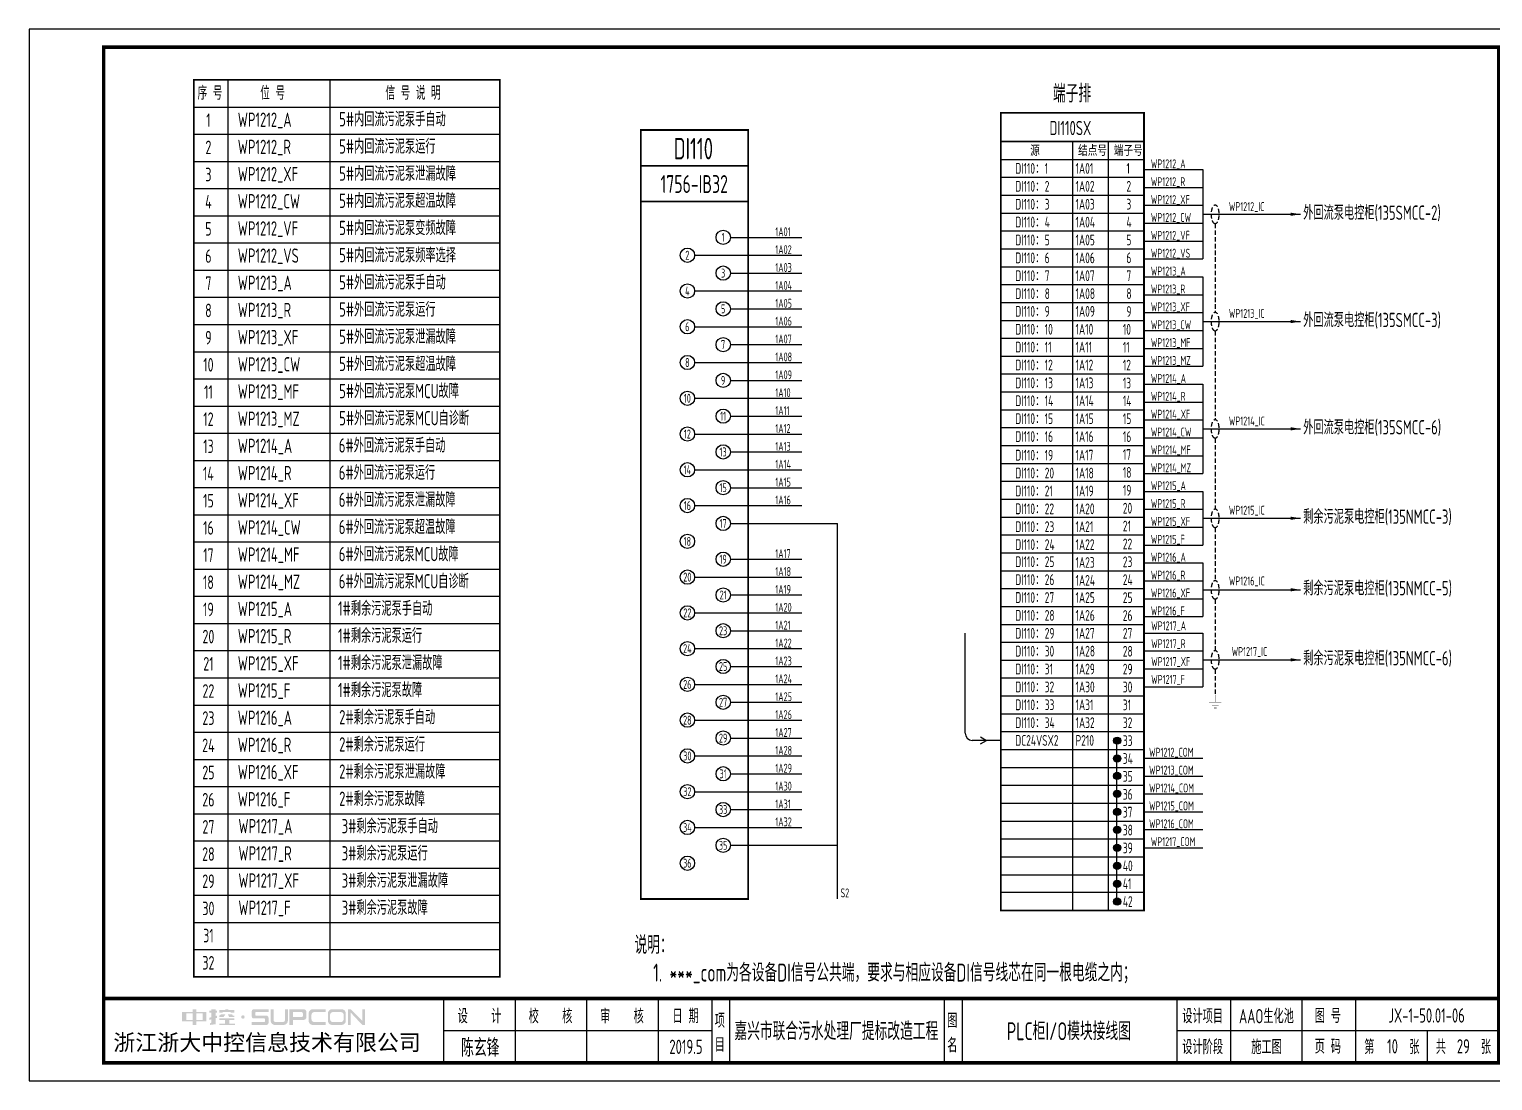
# Model space of a CAD drawing. Header units: millimetres. Extents: x 30557 to 235556, y -116603 to -73383.
# Drawn here: x 47189 to 51280, y -83077 to -80137 of the extents above; entities that cross this region are included whole.
import ezdxf
from ezdxf.enums import TextEntityAlignment as Align

# ---------------------------------------------------------------- set-up
doc = ezdxf.new("R2010")
doc.units = ezdxf.units.MM
doc.linetypes.add('DASHED2', pattern=[0.375, 0.25, -0.125])
doc.layers.add('1', color=3, linetype='Continuous')
doc.layers.add('符号层', color=3, linetype='Continuous')
doc.layers.add('_Drawing', color=7, linetype='Continuous', lineweight=25)
doc.styles.add('supcon', font='sceie.shx', dxfattribs={"width": 0.75, "height": 40, "bigfont": 'sceic.shx'})
doc.styles.add('Title', font='', dxfattribs={"height": 45})
doc.styles.get('Title').set_extended_font_data('SimHei')

# ---------------------------------------------------------------- blocks, each defined once
blk = doc.blocks.new('中控·SUPCON')
at = {"linetype": 'Continuous'}
h = blk.add_hatch(color=2, dxfattribs=at)
h.dxf.hatch_style = 1
h.paths.add_polyline_path([(34, 33), (20, 33), (20, 37), (15, 37), (15, 36), (15, 33), (0, 33), (0, 20), (13, 20), (15, 20), (15, 15), (20, 15), (20, 20), (22, 20), (34, 20)])
h.paths.add_polyline_path([(20, 30), (20, 31), (29, 31), (29, 22), (20, 22)], flags=16)
h.paths.add_polyline_path([(15, 30), (15, 22), (6, 22), (6, 31), (15, 31)], flags=16)
h.paths.add_polyline_path([(47, 32), (49, 32), (49, 35), (47, 35), (47, 37), (41, 37), (41, 35), (38, 35), (38, 32), (41, 32), (41, 25.8), (38, 25), (38, 22), (41, 22.8), (41, 18.3), (39, 17), (39, 15), (47, 16), (47, 24.5), (49, 25), (49, 28), (47, 27.5)])
h.paths.add_polyline_path([(61, 30), (55, 30), (52, 28), (52, 26), (58, 26)])
h.paths.add_polyline_path([(73, 28), (71, 28), (70, 30), (64, 30), (66, 26), (73, 26)])
h.paths.add_polyline_path([(73, 36), (64.6, 36), (64.6, 37), (60.4, 37), (60.4, 36), (52, 36), (52, 32), (56.8, 32), (56.8, 33.1), (68.2, 33.1), (68.2, 32), (73, 32)])
h.paths.add_polyline_path([(66, 22), (73, 22), (73, 24), (52, 24), (52, 22), (60, 22), (60, 17), (52, 17), (52, 15), (74, 15), (74, 17), (66, 17)])
h.paths.add_polyline_path([(82.7, 26.1, 1), (87.6, 26.1, 1)])
h.paths.add_polyline_path([(118, 28), (103.5, 28, -0.414214), (102.5, 29), (102.5, 32, -0.414214), (103.5, 33), (121, 33), (121, 37), (100.5, 37, 0.414214), (97.5, 34), (97.5, 27, 0.414214), (100.5, 24), (115, 24, -0.414214), (116, 23), (116, 20, -0.414214), (115, 19), (97.5, 19), (97.5, 15), (118, 15, 0.414214), (121, 18), (121, 25, 0.414214)])
h.paths.add_polyline_path([(128, 37), (124, 37), (124, 36), (124, 21, 0.414214), (130, 15), (142, 15, 0.414214), (148, 21), (148, 37), (144, 37), (144, 22, -0.414214), (141, 19), (131, 19, -0.414214), (128, 22)])
h.paths.add_polyline_path([(174, 26), (174, 33, 0.414214), (170, 37), (150, 37), (150, 36), (150, 15), (155, 15), (155, 22), (170, 22, 0.414214)])
h.paths.add_polyline_path([(167, 26), (155, 26), (155, 33), (167, 33, -0.414214), (169, 31), (169, 28, -0.414214)], flags=16)
h.paths.add_polyline_path([(201, 19), (185, 19, -0.414214), (181, 23), (181, 29, -0.414214), (185, 33), (201, 33), (201, 37), (183, 37, 0.414214), (177, 31), (177, 21, 0.414214), (183, 15), (201, 15)])
h.paths.add_polyline_path([(229, 21), (229, 31, 0.414214), (223, 37), (210, 37, 0.414214), (204, 31), (204, 21, 0.414214), (210, 15), (223, 15, 0.414214)])
h.paths.add_polyline_path([(207, 23), (207, 29, -0.414214), (211, 33), (222, 33, -0.414214), (226, 29), (226, 23, -0.414214), (222, 19), (211, 19, -0.414214)], flags=16)
h.paths.add_polyline_path([(236, 32.1), (252, 15), (256, 15), (256, 37), (252, 37), (252, 21), (236, 37), (232, 37), (232, 36), (232, 15), (236, 15)])
h = blk.add_hatch(color=2, dxfattribs=at)
h.dxf.hatch_style = 1
h.paths.add_polyline_path([(34, 33), (20, 33), (20, 37), (15, 37), (15, 36), (15, 33), (0, 33), (0, 20), (13, 20), (15, 20), (15, 15), (20, 15), (20, 20), (22, 20), (34, 20)])
h.paths.add_polyline_path([(20, 30), (20, 31), (29, 31), (29, 22), (20, 22)], flags=16)
h.paths.add_polyline_path([(15, 30), (15, 22), (6, 22), (6, 31), (15, 31)], flags=16)
h.paths.add_polyline_path([(47, 32), (49, 32), (49, 35), (47, 35), (47, 37), (41, 37), (41, 35), (38, 35), (38, 32), (41, 32), (41, 25.8), (38, 25), (38, 22), (41, 22.8), (41, 18.3), (39, 17), (39, 15), (47, 16), (47, 24.5), (49, 25), (49, 28), (47, 27.5)])
h.paths.add_polyline_path([(61, 30), (55, 30), (52, 28), (52, 26), (58, 26)])
h.paths.add_polyline_path([(73, 28), (71, 28), (70, 30), (64, 30), (66, 26), (73, 26)])
h.paths.add_polyline_path([(73, 36), (64.6, 36), (64.6, 37), (60.4, 37), (60.4, 36), (52, 36), (52, 32), (56.8, 32), (56.8, 33.1), (68.2, 33.1), (68.2, 32), (73, 32)])
h.paths.add_polyline_path([(66, 22), (73, 22), (73, 24), (52, 24), (52, 22), (60, 22), (60, 17), (52, 17), (52, 15), (74, 15), (74, 17), (66, 17)])
h.paths.add_polyline_path([(82.7, 26.1, 1), (87.6, 26.1, 1)])
h.paths.add_polyline_path([(118, 28), (103.5, 28, -0.414214), (102.5, 29), (102.5, 32, -0.414214), (103.5, 33), (121, 33), (121, 37), (100.5, 37, 0.414214), (97.5, 34), (97.5, 27, 0.414214), (100.5, 24), (115, 24, -0.414214), (116, 23), (116, 20, -0.414214), (115, 19), (97.5, 19), (97.5, 15), (118, 15, 0.414214), (121, 18), (121, 25, 0.414214)])
h.paths.add_polyline_path([(128, 37), (124, 37), (124, 36), (124, 21, 0.414214), (130, 15), (142, 15, 0.414214), (148, 21), (148, 37), (144, 37), (144, 22, -0.414214), (141, 19), (131, 19, -0.414214), (128, 22)])
h.paths.add_polyline_path([(174, 26), (174, 33, 0.414214), (170, 37), (150, 37), (150, 36), (150, 15), (155, 15), (155, 22), (170, 22, 0.414214)])
h.paths.add_polyline_path([(167, 26), (155, 26), (155, 33), (167, 33, -0.414214), (169, 31), (169, 28, -0.414214)], flags=16)
h.paths.add_polyline_path([(201, 19), (185, 19, -0.414214), (181, 23), (181, 29, -0.414214), (185, 33), (201, 33), (201, 37), (183, 37, 0.414214), (177, 31), (177, 21, 0.414214), (183, 15), (201, 15)])
h.paths.add_polyline_path([(229, 21), (229, 31, 0.414214), (223, 37), (210, 37, 0.414214), (204, 31), (204, 21, 0.414214), (210, 15), (223, 15, 0.414214)])
h.paths.add_polyline_path([(207, 23), (207, 29, -0.414214), (211, 33), (222, 33, -0.414214), (226, 29), (226, 23, -0.414214), (222, 19), (211, 19, -0.414214)], flags=16)
h.paths.add_polyline_path([(236, 32.1), (252, 15), (256, 15), (256, 37), (252, 37), (252, 21), (236, 37), (232, 37), (232, 36), (232, 15), (236, 15)])
h = blk.add_hatch(color=2, dxfattribs=at)
h.dxf.hatch_style = 1
h.paths.add_polyline_path([(34, 33), (20, 33), (20, 37), (15, 37), (15, 36), (15, 33), (0, 33), (0, 20), (13, 20), (15, 20), (15, 15), (20, 15), (20, 20), (22, 20), (34, 20)])
h.paths.add_polyline_path([(20, 30), (20, 31), (29, 31), (29, 22), (20, 22)], flags=16)
h.paths.add_polyline_path([(15, 30), (15, 22), (6, 22), (6, 31), (15, 31)], flags=16)
h.paths.add_polyline_path([(47, 32), (49, 32), (49, 35), (47, 35), (47, 37), (41, 37), (41, 35), (38, 35), (38, 32), (41, 32), (41, 25.8), (38, 25), (38, 22), (41, 22.8), (41, 18.3), (39, 17), (39, 15), (47, 16), (47, 24.5), (49, 25), (49, 28), (47, 27.5)])
h.paths.add_polyline_path([(61, 30), (55, 30), (52, 28), (52, 26), (58, 26)])
h.paths.add_polyline_path([(73, 28), (71, 28), (70, 30), (64, 30), (66, 26), (73, 26)])
h.paths.add_polyline_path([(73, 36), (64.6, 36), (64.6, 37), (60.4, 37), (60.4, 36), (52, 36), (52, 32), (56.8, 32), (56.8, 33.1), (68.2, 33.1), (68.2, 32), (73, 32)])
h.paths.add_polyline_path([(66, 22), (73, 22), (73, 24), (52, 24), (52, 22), (60, 22), (60, 17), (52, 17), (52, 15), (74, 15), (74, 17), (66, 17)])
h.paths.add_polyline_path([(82.7, 26.1, 1), (87.6, 26.1, 1)])
h.paths.add_polyline_path([(118, 28), (103.5, 28, -0.414214), (102.5, 29), (102.5, 32, -0.414214), (103.5, 33), (121, 33), (121, 37), (100.5, 37, 0.414214), (97.5, 34), (97.5, 27, 0.414214), (100.5, 24), (115, 24, -0.414214), (116, 23), (116, 20, -0.414214), (115, 19), (97.5, 19), (97.5, 15), (118, 15, 0.414214), (121, 18), (121, 25, 0.414214)])
h.paths.add_polyline_path([(128, 37), (124, 37), (124, 36), (124, 21, 0.414214), (130, 15), (142, 15, 0.414214), (148, 21), (148, 37), (144, 37), (144, 22, -0.414214), (141, 19), (131, 19, -0.414214), (128, 22)])
h.paths.add_polyline_path([(174, 26), (174, 33, 0.414214), (170, 37), (150, 37), (150, 36), (150, 15), (155, 15), (155, 22), (170, 22, 0.414214)])
h.paths.add_polyline_path([(167, 26), (155, 26), (155, 33), (167, 33, -0.414214), (169, 31), (169, 28, -0.414214)], flags=16)
h.paths.add_polyline_path([(201, 19), (185, 19, -0.414214), (181, 23), (181, 29, -0.414214), (185, 33), (201, 33), (201, 37), (183, 37, 0.414214), (177, 31), (177, 21, 0.414214), (183, 15), (201, 15)])
h.paths.add_polyline_path([(229, 21), (229, 31, 0.414214), (223, 37), (210, 37, 0.414214), (204, 31), (204, 21, 0.414214), (210, 15), (223, 15, 0.414214)])
h.paths.add_polyline_path([(207, 23), (207, 29, -0.414214), (211, 33), (222, 33, -0.414214), (226, 29), (226, 23, -0.414214), (222, 19), (211, 19, -0.414214)], flags=16)
h.paths.add_polyline_path([(236, 32.1), (252, 15), (256, 15), (256, 37), (252, 37), (252, 21), (236, 37), (232, 37), (232, 36), (232, 15), (236, 15)])
h = blk.add_hatch(color=2, dxfattribs=at)
h.dxf.hatch_style = 1
h.paths.add_polyline_path([(34, 33), (20, 33), (20, 37), (15, 37), (15, 36), (15, 33), (0, 33), (0, 20), (13, 20), (15, 20), (15, 15), (20, 15), (20, 20), (22, 20), (34, 20)])
h.paths.add_polyline_path([(20, 30), (20, 31), (29, 31), (29, 22), (20, 22)], flags=16)
h.paths.add_polyline_path([(15, 30), (15, 22), (6, 22), (6, 31), (15, 31)], flags=16)
h.paths.add_polyline_path([(47, 32), (49, 32), (49, 35), (47, 35), (47, 37), (41, 37), (41, 35), (38, 35), (38, 32), (41, 32), (41, 25.8), (38, 25), (38, 22), (41, 22.8), (41, 18.3), (39, 17), (39, 15), (47, 16), (47, 24.5), (49, 25), (49, 28), (47, 27.5)])
h.paths.add_polyline_path([(61, 30), (55, 30), (52, 28), (52, 26), (58, 26)])
h.paths.add_polyline_path([(73, 28), (71, 28), (70, 30), (64, 30), (66, 26), (73, 26)])
h.paths.add_polyline_path([(73, 36), (64.6, 36), (64.6, 37), (60.4, 37), (60.4, 36), (52, 36), (52, 32), (56.8, 32), (56.8, 33.1), (68.2, 33.1), (68.2, 32), (73, 32)])
h.paths.add_polyline_path([(66, 22), (73, 22), (73, 24), (52, 24), (52, 22), (60, 22), (60, 17), (52, 17), (52, 15), (74, 15), (74, 17), (66, 17)])
h.paths.add_polyline_path([(82.7, 26.1, 1), (87.6, 26.1, 1)])
h.paths.add_polyline_path([(118, 28), (103.5, 28, -0.414214), (102.5, 29), (102.5, 32, -0.414214), (103.5, 33), (121, 33), (121, 37), (100.5, 37, 0.414214), (97.5, 34), (97.5, 27, 0.414214), (100.5, 24), (115, 24, -0.414214), (116, 23), (116, 20, -0.414214), (115, 19), (97.5, 19), (97.5, 15), (118, 15, 0.414214), (121, 18), (121, 25, 0.414214)])
h.paths.add_polyline_path([(128, 37), (124, 37), (124, 36), (124, 21, 0.414214), (130, 15), (142, 15, 0.414214), (148, 21), (148, 37), (144, 37), (144, 22, -0.414214), (141, 19), (131, 19, -0.414214), (128, 22)])
h.paths.add_polyline_path([(174, 26), (174, 33, 0.414214), (170, 37), (150, 37), (150, 36), (150, 15), (155, 15), (155, 22), (170, 22, 0.414214)])
h.paths.add_polyline_path([(167, 26), (155, 26), (155, 33), (167, 33, -0.414214), (169, 31), (169, 28, -0.414214)], flags=16)
h.paths.add_polyline_path([(201, 19), (185, 19, -0.414214), (181, 23), (181, 29, -0.414214), (185, 33), (201, 33), (201, 37), (183, 37, 0.414214), (177, 31), (177, 21, 0.414214), (183, 15), (201, 15)])
h.paths.add_polyline_path([(229, 21), (229, 31, 0.414214), (223, 37), (210, 37, 0.414214), (204, 31), (204, 21, 0.414214), (210, 15), (223, 15, 0.414214)])
h.paths.add_polyline_path([(207, 23), (207, 29, -0.414214), (211, 33), (222, 33, -0.414214), (226, 29), (226, 23, -0.414214), (222, 19), (211, 19, -0.414214)], flags=16)
h.paths.add_polyline_path([(236, 32.1), (252, 15), (256, 15), (256, 37), (252, 37), (252, 21), (236, 37), (232, 37), (232, 36), (232, 15), (236, 15)])
h = blk.add_hatch(color=2, dxfattribs=at)
h.dxf.hatch_style = 1
h.paths.add_polyline_path([(34, 33), (20, 33), (20, 37), (15, 37), (15, 36), (15, 33), (0, 33), (0, 20), (13, 20), (15, 20), (15, 15), (20, 15), (20, 20), (22, 20), (34, 20)])
h.paths.add_polyline_path([(20, 30), (20, 31), (29, 31), (29, 22), (20, 22)], flags=16)
h.paths.add_polyline_path([(15, 30), (15, 22), (6, 22), (6, 31), (15, 31)], flags=16)
h.paths.add_polyline_path([(47, 32), (49, 32), (49, 35), (47, 35), (47, 37), (41, 37), (41, 35), (38, 35), (38, 32), (41, 32), (41, 25.8), (38, 25), (38, 22), (41, 22.8), (41, 18.3), (39, 17), (39, 15), (47, 16), (47, 24.5), (49, 25), (49, 28), (47, 27.5)])
h.paths.add_polyline_path([(61, 30), (55, 30), (52, 28), (52, 26), (58, 26)])
h.paths.add_polyline_path([(73, 28), (71, 28), (70, 30), (64, 30), (66, 26), (73, 26)])
h.paths.add_polyline_path([(73, 36), (64.6, 36), (64.6, 37), (60.4, 37), (60.4, 36), (52, 36), (52, 32), (56.8, 32), (56.8, 33.1), (68.2, 33.1), (68.2, 32), (73, 32)])
h.paths.add_polyline_path([(66, 22), (73, 22), (73, 24), (52, 24), (52, 22), (60, 22), (60, 17), (52, 17), (52, 15), (74, 15), (74, 17), (66, 17)])
h.paths.add_polyline_path([(82.7, 26.1, 1), (87.6, 26.1, 1)])
h.paths.add_polyline_path([(118, 28), (103.5, 28, -0.414214), (102.5, 29), (102.5, 32, -0.414214), (103.5, 33), (121, 33), (121, 37), (100.5, 37, 0.414214), (97.5, 34), (97.5, 27, 0.414214), (100.5, 24), (115, 24, -0.414214), (116, 23), (116, 20, -0.414214), (115, 19), (97.5, 19), (97.5, 15), (118, 15, 0.414214), (121, 18), (121, 25, 0.414214)])
h.paths.add_polyline_path([(128, 37), (124, 37), (124, 36), (124, 21, 0.414214), (130, 15), (142, 15, 0.414214), (148, 21), (148, 37), (144, 37), (144, 22, -0.414214), (141, 19), (131, 19, -0.414214), (128, 22)])
h.paths.add_polyline_path([(174, 26), (174, 33, 0.414214), (170, 37), (150, 37), (150, 36), (150, 15), (155, 15), (155, 22), (170, 22, 0.414214)])
h.paths.add_polyline_path([(167, 26), (155, 26), (155, 33), (167, 33, -0.414214), (169, 31), (169, 28, -0.414214)], flags=16)
h.paths.add_polyline_path([(201, 19), (185, 19, -0.414214), (181, 23), (181, 29, -0.414214), (185, 33), (201, 33), (201, 37), (183, 37, 0.414214), (177, 31), (177, 21, 0.414214), (183, 15), (201, 15)])
h.paths.add_polyline_path([(229, 21), (229, 31, 0.414214), (223, 37), (210, 37, 0.414214), (204, 31), (204, 21, 0.414214), (210, 15), (223, 15, 0.414214)])
h.paths.add_polyline_path([(207, 23), (207, 29, -0.414214), (211, 33), (222, 33, -0.414214), (226, 29), (226, 23, -0.414214), (222, 19), (211, 19, -0.414214)], flags=16)
h.paths.add_polyline_path([(236, 32.1), (252, 15), (256, 15), (256, 37), (252, 37), (252, 21), (236, 37), (232, 37), (232, 36), (232, 15), (236, 15)])
h = blk.add_hatch(color=2, dxfattribs=at)
h.dxf.hatch_style = 1
h.paths.add_polyline_path([(34, 33), (20, 33), (20, 37), (15, 37), (15, 36), (15, 33), (0, 33), (0, 20), (13, 20), (15, 20), (15, 15), (20, 15), (20, 20), (22, 20), (34, 20)])
h.paths.add_polyline_path([(20, 30), (20, 31), (29, 31), (29, 22), (20, 22)], flags=16)
h.paths.add_polyline_path([(15, 30), (15, 22), (6, 22), (6, 31), (15, 31)], flags=16)
h.paths.add_polyline_path([(47, 32), (49, 32), (49, 35), (47, 35), (47, 37), (41, 37), (41, 35), (38, 35), (38, 32), (41, 32), (41, 25.8), (38, 25), (38, 22), (41, 22.8), (41, 18.3), (39, 17), (39, 15), (47, 16), (47, 24.5), (49, 25), (49, 28), (47, 27.5)])
h.paths.add_polyline_path([(61, 30), (55, 30), (52, 28), (52, 26), (58, 26)])
h.paths.add_polyline_path([(73, 28), (71, 28), (70, 30), (64, 30), (66, 26), (73, 26)])
h.paths.add_polyline_path([(73, 36), (64.6, 36), (64.6, 37), (60.4, 37), (60.4, 36), (52, 36), (52, 32), (56.8, 32), (56.8, 33.1), (68.2, 33.1), (68.2, 32), (73, 32)])
h.paths.add_polyline_path([(66, 22), (73, 22), (73, 24), (52, 24), (52, 22), (60, 22), (60, 17), (52, 17), (52, 15), (74, 15), (74, 17), (66, 17)])
h.paths.add_polyline_path([(82.7, 26.1, 1), (87.6, 26.1, 1)])
h.paths.add_polyline_path([(118, 28), (103.5, 28, -0.414214), (102.5, 29), (102.5, 32, -0.414214), (103.5, 33), (121, 33), (121, 37), (100.5, 37, 0.414214), (97.5, 34), (97.5, 27, 0.414214), (100.5, 24), (115, 24, -0.414214), (116, 23), (116, 20, -0.414214), (115, 19), (97.5, 19), (97.5, 15), (118, 15, 0.414214), (121, 18), (121, 25, 0.414214)])
h.paths.add_polyline_path([(128, 37), (124, 37), (124, 36), (124, 21, 0.414214), (130, 15), (142, 15, 0.414214), (148, 21), (148, 37), (144, 37), (144, 22, -0.414214), (141, 19), (131, 19, -0.414214), (128, 22)])
h.paths.add_polyline_path([(174, 26), (174, 33, 0.414214), (170, 37), (150, 37), (150, 36), (150, 15), (155, 15), (155, 22), (170, 22, 0.414214)])
h.paths.add_polyline_path([(167, 26), (155, 26), (155, 33), (167, 33, -0.414214), (169, 31), (169, 28, -0.414214)], flags=16)
h.paths.add_polyline_path([(201, 19), (185, 19, -0.414214), (181, 23), (181, 29, -0.414214), (185, 33), (201, 33), (201, 37), (183, 37, 0.414214), (177, 31), (177, 21, 0.414214), (183, 15), (201, 15)])
h.paths.add_polyline_path([(229, 21), (229, 31, 0.414214), (223, 37), (210, 37, 0.414214), (204, 31), (204, 21, 0.414214), (210, 15), (223, 15, 0.414214)])
h.paths.add_polyline_path([(207, 23), (207, 29, -0.414214), (211, 33), (222, 33, -0.414214), (226, 29), (226, 23, -0.414214), (222, 19), (211, 19, -0.414214)], flags=16)
h.paths.add_polyline_path([(236, 32.1), (252, 15), (256, 15), (256, 37), (252, 37), (252, 21), (236, 37), (232, 37), (232, 36), (232, 15), (236, 15)])
blk = doc.blocks.new('supcon图框')
at = {"linetype": 'Continuous'}
for p, q in [((6145.7, 4361.7), (1987.7, 4361.7)), ((1987.7, 4361.7), (1987.7, 1421.7)), ((6145.7, 1421.7), (6145.7, 4361.7)), ((1987.7, 1421.7), (6145.7, 1421.7))]:
    blk.add_line(p, q, dxfattribs=at)
for p, q in [((3145.7, 1651.7), (3145.7, 1471.7)), ((3345.7, 1651.7), (3345.7, 1471.7)), ((3545.7, 1651.7), (3545.7, 1471.7)), ((3745.7, 1651.7), (3745.7, 1471.7)), ((3895.7, 1651.7), (3895.7, 1471.7)), ((3945.7, 1651.7), (3945.7, 1471.7)), ((4545.7, 1651.7), (4545.7, 1471.7)), ((4595.7, 1651.7), (4595.7, 1471.7)), ((5195.7, 1651.7), (5195.7, 1471.7)), ((5345.7, 1651.7), (5345.7, 1471.7)), ((5545.7, 1651.7), (5545.7, 1471.7)), ((5695.7, 1651.7), (5695.7, 1471.7)), ((3145.7, 1561.7), (3895.7, 1561.7)), ((5195.7, 1561.7), (6095.7, 1561.7)), ((5895.7, 1561.7), (5895.7, 1471.7))]:
    blk.add_line(p, q)
at = {"linetype": 'Continuous', "const_width": 10}
blk.add_lwpolyline([(2195.7, 4311.7), (6095.7, 4311.7), (6095.7, 1471.7), (2195.7, 1471.7)], close=True, dxfattribs=at)
blk.add_lwpolyline([(2195.7, 1651.7), (6095.7, 1651.7)], dxfattribs=at)
at = {"linetype": 'Continuous', "xscale": 2, "yscale": 2, "zscale": 2}
blk.add_blockref('中控·SUPCON', (2414.6, 1547.7), dxfattribs=at)
at = {"style": 'supcon', "width": 0.75}
for s, p in [('设    计', (3246.2, 1604.2)), ('校    核', (3444.8, 1604.2)), ('审    核', (3644.5, 1604.2)), ('日 期', (3822.5, 1604.2)), ('项', (3918.2, 1590.7)), ('图', (4568.2, 1590.7)), ('设计项目', (5268, 1604.2)), ('图 号', (5618, 1604.2)), ('目', (3918.2, 1522.9)), ('名', (4568.2, 1522.9)), ('设计阶段', (5268, 1518.1)), ('施工图', (5446.5, 1518.1)), ('页 码', (5618, 1518.1)), ('第      张', (5797, 1518.1)), ('共      张', (5997, 1518.1))]:
    blk.add_text(s, height=40, dxfattribs=at).set_placement(p, align=Align.MIDDLE)
at = {"style": 'Title'}
blk.add_text('浙江浙大中控信息技术有限公司', height=45, dxfattribs=at).set_placement((2222.8, 1506.2))
blk = doc.blocks.new('DI端子_42')
at = {"lineweight": -3}
h = blk.add_hatch(color=256, dxfattribs=at)
h.dxf.hatch_style = 1
h.paths.add_polyline_path([(10680.5, 453.6, 1), (10660.5, 453.6, 1)])
h = blk.add_hatch(color=256, dxfattribs=at)
h.dxf.hatch_style = 1
h.paths.add_polyline_path([(10680.5, 403.6, 1), (10660.5, 403.6, 1)])
h = blk.add_hatch(color=256, dxfattribs=at)
h.dxf.hatch_style = 1
h.paths.add_polyline_path([(10680.5, 354.9, 1), (10660.5, 354.9, 1)])
h = blk.add_hatch(color=256, dxfattribs=at)
h.dxf.hatch_style = 1
h.paths.add_polyline_path([(10680.5, 304.9, 1), (10660.5, 304.9, 1)])
h = blk.add_hatch(color=256, dxfattribs=at)
h.dxf.hatch_style = 1
h.paths.add_polyline_path([(10680.5, 254.2, 1), (10660.5, 254.2, 1)])
h = blk.add_hatch(color=256, dxfattribs=at)
h.dxf.hatch_style = 1
h.paths.add_polyline_path([(10680.5, 204.2, 1), (10660.5, 204.2, 1)])
h = blk.add_hatch(color=256, dxfattribs=at)
h.dxf.hatch_style = 1
h.paths.add_polyline_path([(10680.5, 153.8, 1), (10660.5, 153.8, 1)])
h = blk.add_hatch(color=256, dxfattribs=at)
h.dxf.hatch_style = 1
h.paths.add_polyline_path([(10680.5, 103.8, 1), (10660.5, 103.8, 1)])
h = blk.add_hatch(color=256, dxfattribs=at)
h.dxf.hatch_style = 1
h.paths.add_polyline_path([(10680.5, 53.5, 1), (10660.5, 53.5, 1)])
h = blk.add_hatch(color=256, dxfattribs=at)
h.dxf.hatch_style = 1
h.paths.add_polyline_path([(10680.5, 3.5, 1), (10660.5, 3.5, 1)])
for p, q in [((10345.5, 2208.8), (10345.5, 78.8)), ((10745.5, 2208.8), (10345.5, 2208.8)), ((10745.5, 78.8), (10745.5, 2208.8)), ((10545.5, 2128.8), (10545.5, 78.8)), ((10645.5, 2128.8), (10645.5, 78.8)), ((10345.5, 2078.8), (10745.5, 2078.8)), ((10345.5, 2028.8), (10745.5, 2028.8)), ((10345.5, 1978.8), (10745.5, 1978.8)), ((10345.5, 1928.8), (10745.5, 1928.8)), ((10345.5, 1878.8), (10745.5, 1878.8)), ((10345.5, 1828.8), (10745.5, 1828.8)), ((10345.5, 1778.8), (10745.5, 1778.8)), ((10345.5, 1728.8), (10745.5, 1728.8)), ((10345.5, 1678.8), (10745.5, 1678.8)), ((10345.5, 1628.8), (10745.5, 1628.8)), ((10345.5, 1578.8), (10745.5, 1578.8)), ((10345.5, 1528.8), (10745.5, 1528.8)), ((10345.5, 1478.8), (10745.5, 1478.8)), ((10345.5, 1428.8), (10745.5, 1428.8)), ((10345.5, 1378.8), (10745.5, 1378.8)), ((10345.5, 1328.8), (10745.5, 1328.8)), ((10345.5, 1278.8), (10745.5, 1278.8)), ((10345.5, 1228.8), (10745.5, 1228.8)), ((10345.5, 1178.8), (10745.5, 1178.8)), ((10345.5, 1128.8), (10745.5, 1128.8)), ((10345.5, 1078.8), (10745.5, 1078.8)), ((10345.5, 1028.8), (10745.5, 1028.8)), ((10345.5, 978.8), (10745.5, 978.8)), ((10345.5, 928.8), (10745.5, 928.8)), ((10345.5, 878.8), (10745.5, 878.8)), ((10345.5, 828.8), (10745.5, 828.8)), ((10345.5, 778.8), (10745.5, 778.8)), ((10345.5, 728.8), (10745.5, 728.8)), ((10345.5, 678.8), (10745.5, 678.8)), ((10345.5, 628.8), (10745.5, 628.8)), ((10345.5, 578.8), (10745.5, 578.8)), ((10345.5, 528.8), (10745.5, 528.8)), ((10345.5, 478.8), (10745.5, 478.8)), ((10345.5, 428.8), (10745.5, 428.8)), ((10345.5, 378.8), (10745.5, 378.8)), ((10345.5, 328.8), (10745.5, 328.8)), ((10345.5, 278.8), (10745.5, 278.8)), ((10345.5, 228.8), (10745.5, 228.8)), ((10345.5, 178.8), (10745.5, 178.8)), ((10345.5, 128.8), (10745.5, 128.8))]:
    blk.add_line(p, q, dxfattribs=at)
for p, q in [((10345.5, 2208.8), (10745.5, 2208.8)), ((10345.5, -21.2), (10345.5, 2208.8)), ((10745.5, 2208.8), (10745.5, -21.2)), ((10670, 2.9), (10670, 454.3)), ((10345.5, 78.8), (10745.5, 78.8)), ((10345.5, 28.8), (10345.5, 78.8)), ((10545.5, 78.8), (10545.5, -21.2)), ((10645.5, 78.8), (10645.5, -21.2)), ((10745.5, 78.8), (10745.5, 28.8)), ((10745.5, 28.8), (10345.5, 28.8)), ((10345.5, -21.2), (10345.5, 28.8)), ((10745.5, 28.8), (10745.5, -21.2)), ((10745.5, -21.2), (10345.5, -21.2)), ((10745.5, -21.2), (10345.5, -21.2))]:
    blk.add_line(p, q)
at = {"const_width": 5}
blk.add_lwpolyline([(10345.5, 2208.8), (10745.5, 2208.8), (10745.5, -21.2), (10345.5, -21.2), (10345.5, 2208.8)], dxfattribs=at)
at = {"lineweight": -3, "const_width": 5}
blk.add_lwpolyline([(10345.5, 2128.8), (10745.5, 2128.8)], dxfattribs=at)
at = {"lineweight": -3}
for centre in [(10670.5, 453.6), (10670.5, 403.6), (10670.5, 354.9), (10670.5, 304.9), (10670.5, 254.2), (10670.5, 204.2), (10670.5, 153.8), (10670.5, 103.8), (10670.5, 53.5), (10670.5, 3.5)]:
    blk.add_circle(centre, 10, dxfattribs=at)
at = {"color": 7, "style": 'supcon', "width": 0.75}
for s, p in [('源', (10427.3, 2088.6)), ('结点号', (10561.2, 2088.6)), ('端子号', (10661.2, 2088.6)), ('1', (10696.4, 2038.6)), ('2', (10696.4, 1988.6)), ('3', (10696.4, 1938.6)), ('4', (10696.4, 1888.6)), ('5', (10696.4, 1838.6)), ('6', (10696.4, 1788.6)), ('7', (10696.4, 1738.6)), ('8', (10696.4, 1688.6)), ('9', (10696.4, 1638.6)), ('10', (10686.4, 1588.6)), ('11', (10686.4, 1538.6)), ('12', (10686.4, 1488.6)), ('13', (10686.4, 1438.6)), ('14', (10686.4, 1388.6)), ('15', (10686.4, 1338.6)), ('16', (10686.4, 1288.6)), ('17', (10686.4, 1238.6)), ('18', (10686.4, 1188.6)), ('19', (10686.4, 1138.6)), ('20', (10686.4, 1088.6)), ('21', (10686.4, 1038.6)), ('22', (10686.4, 988.6)), ('23', (10686.4, 938.6)), ('24', (10686.4, 888.6)), ('25', (10686.4, 838.6)), ('26', (10686.4, 788.6)), ('27', (10686.4, 738.6)), ('28', (10686.4, 688.6)), ('29', (10686.4, 638.6)), ('30', (10686.4, 588.6)), ('31', (10686.4, 538.6)), ('32', (10686.4, 488.6)), ('33', (10686.4, 438.6)), ('34', (10686.4, 388.6)), ('35', (10686.4, 338.6)), ('36', (10686.4, 288.6)), ('37', (10686.4, 238.6)), ('38', (10686.4, 188.6)), ('39', (10686.4, 138.6)), ('40', (10686.4, 88.6)), ('41', (10686.4, 38.6)), ('42', (10686.4, -11.2))]:
    blk.add_text(s, height=30, dxfattribs=at).set_placement(p)
blk = doc.blocks.new('1756-IB32')
at = {"linetype": 'Continuous'}
for p, q in [((13409.3, 32239.5), (13609.3, 32239.5)), ((13309.3, 32189.5), (13609.3, 32189.5)), ((13409.3, 32139.5), (13609.3, 32139.5)), ((13309.3, 32089.5), (13609.3, 32089.5)), ((13409.3, 32039.5), (13609.3, 32039.5)), ((13309.3, 31989.5), (13609.3, 31989.5)), ((13409.3, 31939.5), (13609.3, 31939.5)), ((13309.3, 31889.5), (13609.3, 31889.5)), ((13409.3, 31839.5), (13609.3, 31839.5)), ((13309.3, 31789.5), (13609.3, 31789.5)), ((13409.3, 31739.5), (13609.3, 31739.5)), ((13309.3, 31689.5), (13609.3, 31689.5)), ((13409.3, 31639.5), (13609.3, 31639.5)), ((13309.3, 31589.5), (13609.3, 31589.5)), ((13409.3, 31539.5), (13609.3, 31539.5)), ((13309.3, 31489.5), (13609.3, 31489.5)), ((13409.3, 31339.5), (13609.3, 31339.5)), ((13309.3, 31289.5), (13609.3, 31289.5)), ((13409.3, 31239.5), (13609.3, 31239.5)), ((13309.3, 31189.5), (13609.3, 31189.5)), ((13409.3, 31139.5), (13609.3, 31139.5)), ((13309.3, 31089.5), (13609.3, 31089.5)), ((13409.3, 31039.5), (13609.3, 31039.5)), ((13309.3, 30989.5), (13609.3, 30989.5)), ((13409.3, 30939.5), (13609.3, 30939.5)), ((13309.3, 30889.5), (13609.3, 30889.5)), ((13409.3, 30839.5), (13609.3, 30839.5)), ((13309.3, 30789.5), (13609.3, 30789.5)), ((13409.3, 30739.5), (13609.3, 30739.5)), ((13309.3, 30689.5), (13609.3, 30689.5)), ((13409.3, 30639.5), (13609.3, 30639.5)), ((13309.3, 30589.5), (13609.3, 30589.5))]:
    blk.add_line(p, q, dxfattribs=at)
at = {"color": 5, "linetype": 'Continuous'}
for p, q in [((13409.3, 31439.5), (13709.3, 31439.5)), ((13709.3, 30389.5), (13709.3, 31439.5)), ((13409.3, 30539.5), (13709.3, 30539.5))]:
    blk.add_line(p, q, dxfattribs=at)
at = {"linetype": 'Continuous', "const_width": 5}
blk.add_lwpolyline([(13159.3, 32539.5), (13459.3, 32539.5), (13459.3, 30389.5), (13159.3, 30389.5)], close=True, dxfattribs=at)
for points in [[(13159.3, 32439.5), (13459.3, 32439.5)], [(13159.3, 32339.5), (13459.3, 32339.5)]]:
    blk.add_lwpolyline(points, dxfattribs=at)
at = {"lineweight": -3}
for centre in [(13389.3, 32239.5), (13289.3, 32189.5), (13389.3, 32139.5), (13289.3, 32089.5), (13389.3, 32039.5), (13289.3, 31989.5), (13389.3, 31939.5), (13289.3, 31889.5), (13389.3, 31839.5), (13289.3, 31789.5), (13389.3, 31739.5), (13289.3, 31689.5), (13389.3, 31639.5), (13289.3, 31589.5), (13389.3, 31539.5), (13289.3, 31489.5), (13389.3, 31439.5), (13289.3, 31389.5), (13389.3, 31339.5), (13289.3, 31289.5), (13389.3, 31239.5), (13289.3, 31189.5), (13389.3, 31139.5), (13289.3, 31089.5), (13389.3, 31039.5), (13289.3, 30989.5), (13389.3, 30939.5), (13289.3, 30889.5), (13389.3, 30839.5), (13289.3, 30789.5), (13389.3, 30739.5), (13289.3, 30689.5), (13389.3, 30639.5), (13289.3, 30589.5), (13389.3, 30539.5), (13289.3, 30489.5)]:
    blk.add_circle(centre, 20, dxfattribs=at)
at = {"color": 7, "style": 'supcon', "width": 0.75}
blk.add_text('1756-IB32', height=50, dxfattribs=at).set_placement((13308.4, 32388.6), align=Align.MIDDLE)
at = {"style": 'supcon', "width": 0.75}
for s, p in [('1', (13389.1, 32239.5)), ('2', (13289.1, 32189.5)), ('3', (13389.1, 32139.5)), ('4', (13289.1, 32089.5)), ('5', (13389.1, 32039.5)), ('6', (13289.1, 31989.5)), ('7', (13389.1, 31939.5)), ('8', (13289.1, 31889.5)), ('9', (13389.1, 31839.5)), ('10', (13289.1, 31789.5)), ('11', (13389.1, 31739.5)), ('12', (13289.1, 31689.5)), ('13', (13389.1, 31639.5)), ('14', (13289.1, 31589.5)), ('15', (13389.1, 31539.5)), ('16', (13289.1, 31489.5)), ('17', (13389.1, 31439.5)), ('18', (13289.1, 31389.5)), ('19', (13389.1, 31339.5)), ('20', (13289.1, 31289.5)), ('21', (13389.1, 31239.5)), ('22', (13289.1, 31189.5)), ('23', (13389.1, 31139.5)), ('24', (13289.1, 31089.5)), ('25', (13389.1, 31039.5)), ('26', (13289.1, 30989.5)), ('27', (13389.1, 30939.5)), ('28', (13289.1, 30889.5)), ('29', (13389.1, 30839.5)), ('30', (13289.1, 30789.5)), ('31', (13389.1, 30739.5)), ('32', (13289.1, 30689.5)), ('33', (13389.1, 30639.5)), ('34', (13289.1, 30589.5)), ('35', (13389.1, 30539.5)), ('36', (13289.1, 30489.5))]:
    blk.add_text(s, height=25, dxfattribs=at).set_placement(p, align=Align.MIDDLE)

msp = doc.modelspace()

# ---------------------------------------------------------------- linework, layer by layer
at = {"lineweight": -3}
for p, q in [((47744.1, -80278.3), (47744.1, -81038.3)), ((48029.1, -80278.3), (48029.1, -81038.3)), ((47649.1, -80354.3), (48504.1, -80354.3)), ((47649.1, -80430.3), (48504.1, -80430.3)), ((47649.1, -80506.3), (48504.1, -80506.3)), ((47649.1, -80582.3), (48504.1, -80582.3)), ((47649.1, -80658.3), (48504.1, -80658.3)), ((47649.1, -80734.3), (48504.1, -80734.3)), ((47649.1, -80810.3), (48504.1, -80810.3)), ((47649.1, -80886.3), (48504.1, -80886.3)), ((47649.1, -80962.3), (48504.1, -80962.3)), ((47649.1, -81038.3), (48504.1, -81038.3)), ((47744.1, -81038.3), (47744.1, -82786.3)), ((48029.1, -81038.3), (48029.1, -82786.3)), ((47649.1, -81114.3), (48504.1, -81114.3)), ((47649.1, -81190.3), (48504.1, -81190.3)), ((47649.1, -81266.3), (48504.1, -81266.3)), ((47649.1, -81342.3), (48504.1, -81342.3)), ((47649.1, -81418.3), (48504.1, -81418.3)), ((47649.1, -81494.3), (48504.1, -81494.3)), ((47649.1, -81570.3), (48504.1, -81570.3)), ((47649.1, -81646.3), (48504.1, -81646.3)), ((47649.1, -81722.3), (48504.1, -81722.3)), ((47649.1, -81798.3), (48504.1, -81798.3)), ((47649.1, -81874.3), (48504.1, -81874.3)), ((47649.1, -81950.3), (48504.1, -81950.3)), ((47649.1, -82026.3), (48504.1, -82026.3)), ((47649.1, -82102.3), (48504.1, -82102.3)), ((47649.1, -82178.3), (48504.1, -82178.3)), ((47649.1, -82254.3), (48504.1, -82254.3)), ((47649.1, -82330.3), (48504.1, -82330.3)), ((47649.1, -82406.3), (48504.1, -82406.3)), ((47649.1, -82482.3), (48504.1, -82482.3)), ((47649.1, -82558.3), (48504.1, -82558.3)), ((47649.1, -82634.3), (48504.1, -82634.3)), ((47649.1, -82710.3), (48504.1, -82710.3)), ((47649.1, -82786.3), (48504.1, -82786.3))]:
    msp.add_line(p, q, dxfattribs=at)
for p, q in [((50305.3, -80529.1), (50469.5, -80529.1)), ((50469.5, -80529.1), (50469.5, -80779.1)), ((50305.3, -80579.1), (50469.5, -80579.1)), ((50305.3, -80629.1), (50469.5, -80629.1)), ((50305.3, -80679.1), (50469.5, -80679.1)), ((50469.5, -80654.1), (50743, -80654.1)), ((50305.3, -80729.1), (50469.5, -80729.1)), ((50305.3, -80779.1), (50469.5, -80779.1)), ((50305.3, -80829.1), (50469.5, -80829.1)), ((50469.5, -80829.1), (50469.5, -81079.1)), ((50305.3, -80879.1), (50469.5, -80879.1)), ((50305.3, -80929.1), (50469.5, -80929.1)), ((50469.5, -80954.1), (50743, -80954.1)), ((50305.3, -80979.1), (50469.5, -80979.1)), ((50305.3, -81029.1), (50469.5, -81029.1)), ((50305.3, -81079.1), (50469.5, -81079.1)), ((50305.3, -81129.1), (50469.5, -81129.1)), ((50469.5, -81129.1), (50469.5, -81379.1)), ((50305.3, -81179.1), (50469.5, -81179.1)), ((50305.3, -81229.1), (50469.5, -81229.1)), ((50305.3, -81279.1), (50469.5, -81279.1)), ((50469.5, -81254.1), (50743, -81254.1)), ((50305.3, -81329.1), (50469.5, -81329.1)), ((50305.3, -81379.1), (50469.5, -81379.1)), ((50305.3, -81429.1), (50469.5, -81429.1)), ((50469.5, -81429.1), (50469.5, -81579.1)), ((50305.3, -81479.1), (50469.5, -81479.1)), ((50305.3, -81529.1), (50469.5, -81529.1)), ((50469.5, -81504.1), (50743, -81504.1)), ((50305.3, -81579.1), (50469.5, -81579.1)), ((50305.3, -81629.1), (50469.5, -81629.1)), ((50469.5, -81629.1), (50469.5, -81779.1)), ((50305.3, -81679.1), (50469.5, -81679.1)), ((50305.3, -81729.1), (50469.5, -81729.1)), ((50469.5, -81704.1), (50743, -81704.1)), ((50305.3, -81779.1), (50469.5, -81779.1)), ((50305.3, -81825), (50469.5, -81825)), ((50469.5, -81825), (50469.5, -81975)), ((50305.3, -81875), (50469.5, -81875)), ((50469.5, -81900), (50743, -81900)), ((50305.3, -81925), (50469.5, -81925)), ((50305.3, -81975), (50469.5, -81975)), ((50305.3, -82174.8), (50469.5, -82174.8)), ((50305.3, -82224.8), (50469.5, -82224.8)), ((50305.3, -82274.8), (50469.5, -82274.8)), ((50305.3, -82324.8), (50469.5, -82324.8)), ((50305.3, -82374.8), (50469.5, -82374.8)), ((50305.3, -82425.3), (50469.5, -82425.3))]:
    msp.add_line(p, q)
at = {"color": 0, "linetype": 'DASHED2', "ltscale": 50}
for p, q in [((50504.2, -80680.7), (50504.2, -80927.9)), ((50504.2, -80980.7), (50504.2, -81227.9)), ((50504.2, -81280.7), (50504.2, -81477.9)), ((50504.2, -81530.7), (50504.2, -81677.9)), ((50504.2, -81730.7), (50504.2, -81873.7)), ((50504.2, -81926.6), (50504.2, -81997.1))]:
    msp.add_line(p, q, dxfattribs=at)
at = {"color": 37, "linetype": 'Continuous'}
for p, q in [((49805.3, -82105.1), (49805.3, -81825.1)), ((49905.3, -82125.1), (49825.3, -82125.1)), ((49847.9, -82115.1), (49865.3, -82125.1)), ((49847.9, -82135.1), (49865.3, -82125.1))]:
    msp.add_line(p, q, dxfattribs=at)
at = {"lineweight": -3, "const_width": 4.75}
msp.add_lwpolyline([(47649.1, -80278.3), (47649.1, -82786.3), (48504.1, -82786.3), (48504.1, -80278.3)], close=True, dxfattribs=at)
for points in [[(50743, -80654.1, 0, 9, 0), (50715.3, -80654.1, 9, 9, 0)], [(50743, -80954.1, 0, 9, 0), (50715.3, -80954.1, 9, 9, 0)], [(50743, -81254.1, 0, 9, 0), (50715.3, -81254.1, 9, 9, 0)], [(50743, -81504.1, 0, 9, 0), (50715.3, -81504.1, 9, 9, 0)], [(50743, -81704.1, 0, 9, 0), (50715.3, -81704.1, 9, 9, 0)], [(50743, -81900, 0, 9, 0), (50715.3, -81900, 9, 9, 0)]]:
    msp.add_lwpolyline(points, format="xyseb")
at = {"color": 37, "linetype": 'Continuous'}
msp.add_arc((49825.3, -82105.1), 20, 180, 270, dxfattribs=at)
at = {"color": 0, "linetype": 'DASHED2', "ltscale": 50}
for centre in [(50504.2, -80654.3), (50504.2, -80954.3), (50504.2, -81254.3), (50504.2, -81504.3), (50504.2, -81704.3), (50504.2, -81900.1)]:
    msp.add_ellipse(centre, major_axis=(0, -26.4), ratio=0.394838, dxfattribs=at)
at = {"layer": '1', "color": 0, "const_width": 1.62}
for points in [[(50487.1, -82018.2), (50521.2, -82018.2)], [(50495.2, -82027.6), (50513.6, -82027.6)], [(50504.2, -81997.1), (50504.2, -82018.2)], [(50500.9, -82034.7), (50508, -82034.7)]]:
    msp.add_lwpolyline(points, dxfattribs=at)

# ---------------------------------------------------------------- block references
for name, p in [('supcon图框', (45201.2, -84498.5)), ('DI端子_42', (39559.7, -82579.5))]:
    msp.add_blockref(name, p)
at = {"color": 1}
msp.add_blockref('1756-IB32', (35739.5, -112958.1), dxfattribs=at)

# ---------------------------------------------------------------- texts
at = {"style": 'supcon', "width": 0.75}
for s, p in [('序 号', (47694.2, -80334)), ('位 号', (47869.3, -80334)), ('信 号 说 明', (48261.7, -80334)), ('1', (47689.7, -80410)), ('2', (47689.7, -80486)), ('3', (47689.7, -80562)), ('4', (47689.7, -80638)), ('5', (47689.7, -80714)), ('6', (47689.7, -80790)), ('7', (47689.7, -80866)), ('8', (47689.7, -80942)), ('9', (47689.7, -81018)), ('10', (47689.7, -81094)), ('11', (47689.7, -81170)), ('12', (47689.7, -81246)), ('13', (47689.7, -81322)), ('14', (47689.7, -81398)), ('15', (47689.7, -81474)), ('16', (47689.7, -81550)), ('17', (47689.7, -81626)), ('18', (47689.7, -81702)), ('19', (47689.7, -81778)), ('20', (47689.7, -81854)), ('21', (47689.7, -81930)), ('22', (47689.7, -82006)), ('23', (47689.7, -82082)), ('24', (47689.7, -82158)), ('25', (47689.7, -82234)), ('26', (47689.7, -82310)), ('27', (47689.7, -82386)), ('28', (47689.7, -82462)), ('29', (47689.7, -82538)), ('30', (47689.7, -82614)), ('31', (47689.7, -82690)), ('32', (47689.7, -82766))]:
    msp.add_text(s, height=38, dxfattribs=at).set_placement(p, align=Align.CENTER)
at = {"linetype": 'Continuous', "style": 'supcon', "width": 0.75}
for s, height, p in [('WP1212_A', 40, (47771.7, -80409.7)), ('WP1212_R', 40, (47771.7, -80485.7)), ('WP1212_A', 25, (50324.4, -80525.5)), ('WP1212_XF', 40, (47771.7, -80561.7)), ('WP1212_R', 25, (50324.4, -80575.5)), ('WP1212_CW', 40, (47771.7, -80637.7)), ('WP1212_XF', 25, (50324.4, -80625.5)), ('WP1212_IC', 25, (50542.5, -80645.1)), ('外回流泵电控柜(135SMCC-2)', 40, (50750.3, -80669.7)), ('WP1212_VF', 40, (47771.7, -80713.7)), ('WP1212_CW', 25, (50324.4, -80675.5)), ('WP1212_VF', 25, (50324.4, -80725.5)), ('WP1212_VS', 40, (47771.7, -80789.7)), ('WP1212_VS', 25, (50324.4, -80775.5)), ('WP1213_A', 25, (50324.4, -80825.5)), ('WP1213_A', 40, (47771.7, -80865.7)), ('5#外回流污泥泵手自动', 40, (48055.2, -80864.4)), ('WP1213_R', 25, (50324.4, -80875.5)), ('WP1213_R', 40, (47771.7, -80941.7)), ('5#外回流污泥泵运行', 40, (48055.2, -80940.4)), ('WP1213_XF', 25, (50324.4, -80925.5)), ('WP1213_IC', 25, (50542.5, -80943.8)), ('外回流泵电控柜(135SMCC-3)', 40, (50750.3, -80969.7)), ('WP1213_CW', 25, (50324.4, -80975.5)), ('WP1213_XF', 40, (47771.7, -81017.7)), ('5#外回流污泥泵泄漏故障', 40, (48055.2, -81016.4)), ('WP1213_MF', 25, (50324.4, -81025.5)), ('5#外回流污泥泵超温故障', 40, (48055.2, -81092.4)), ('WP1213_CW', 40, (47771.7, -81093.7)), ('WP1213_MZ', 25, (50324.4, -81075.5)), ('WP1213_MF', 40, (47771.7, -81169.7)), ('5#外回流污泥泵MCU故障', 40, (48055.2, -81168.4)), ('WP1214_A', 25, (50324.4, -81125.5)), ('WP1214_R', 25, (50324.4, -81175.5)), ('WP1213_MZ', 40, (47771.7, -81245.7)), ('5#外回流污泥泵MCU自诊断', 40, (48055.2, -81244.4)), ('WP1214_XF', 25, (50324.4, -81225.5)), ('WP1214_CW', 25, (50324.4, -81275.5)), ('WP1214_IC', 25, (50542.5, -81244.7)), ('外回流泵电控柜(135SMCC-6)', 40, (50750.3, -81269.7)), ('WP1214_A', 40, (47771.7, -81321.7)), ('6#外回流污泥泵手自动', 40, (48054.2, -81320.4)), ('WP1214_MF', 25, (50324.4, -81325.5)), ('WP1214_R', 40, (47771.7, -81397.7)), ('6#外回流污泥泵运行', 40, (48054.2, -81396.4)), ('WP1214_MZ', 25, (50324.4, -81375.5)), ('WP1215_A', 25, (50324.4, -81425.5)), ('WP1214_XF', 40, (47771.7, -81473.7)), ('6#外回流污泥泵泄漏故障', 40, (48054.2, -81472.4)), ('WP1215_R', 25, (50324.4, -81475.5)), ('WP1215_IC', 25, (50542.5, -81494.1)), ('剩余污泥泵电控柜(135NMCC-3)', 40, (50750.3, -81519.7)), ('WP1214_CW', 40, (47771.7, -81549.7)), ('6#外回流污泥泵超温故障', 40, (48054.2, -81548.4)), ('WP1215_XF', 25, (50324.4, -81525.5)), ('6#外回流污泥泵MCU故障', 40, (48054.2, -81624.4)), ('WP1215_F', 25, (50324.4, -81575.5)), ('WP1214_MF', 40, (47771.7, -81625.7)), ('WP1216_A', 25, (50324.4, -81625.5)), ('WP1214_MZ', 40, (47771.7, -81701.7)), ('6#外回流污泥泵MCU自诊断', 40, (48054.2, -81700.4)), ('WP1216_R', 25, (50324.4, -81675.5)), ('WP1216_XF', 25, (50324.4, -81725.5)), ('WP1216_IC', 25, (50542.5, -81691.9)), ('剩余污泥泵电控柜(135NMCC-5)', 40, (50750.3, -81719.7)), ('WP1215_A', 40, (47771.7, -81777.7)), ('1#剩余污泥泵手自动', 40, (48052, -81776.4)), ('WP1216_F', 25, (50324.4, -81775.5)), ('WP1215_R', 40, (47771.7, -81853.7)), ('1#剩余污泥泵运行', 40, (48052, -81852.4)), ('WP1217_A', 25, (50325.3, -81817.2)), ('WP1217_R', 25, (50325.3, -81867.2)), ('WP1217_IC', 25, (50550.2, -81889.2)), ('WP1215_XF', 40, (47771.7, -81929.7)), ('1#剩余污泥泵泄漏故障', 40, (48052, -81928.4)), ('WP1217_XF', 25, (50325.3, -81917.2)), ('剩余污泥泵电控柜(135NMCC-6)', 40, (50750.3, -81915.5)), ('WP1217_F', 25, (50325.3, -81967.2)), ('WP1215_F', 40, (47771.7, -82005.7)), ('1#剩余污泥泵故障', 40, (48052, -82004.4)), ('WP1216_A', 40, (47771.7, -82081.7)), ('2#剩余污泥泵手自动', 40, (48055.2, -82080.4)), ('2#剩余污泥泵运行', 40, (48055.2, -82156.4)), ('WP1216_R', 40, (47771.7, -82157.7)), ('WP1212_COM', 25, (50319.4, -82170.8)), ('WP1216_XF', 40, (47771.7, -82233.7)), ('2#剩余污泥泵泄漏故障', 40, (48055.2, -82232.4)), ('WP1213_COM', 25, (50319.4, -82220.8)), ('WP1216_F', 40, (47771.7, -82309.7)), ('2#剩余污泥泵故障', 40, (48055.2, -82308.4)), ('WP1214_COM', 25, (50319.4, -82270.8)), ('WP1215_COM', 25, (50319.4, -82320.8)), ('WP1217_A', 40, (47773.5, -82385)), ('3#剩余污泥泵手自动', 40, (48062.3, -82385)), ('WP1216_COM', 25, (50319.4, -82370.8)), ('WP1217_COM', 25, (50324.2, -82420.8)), ('WP1217_R', 40, (47773.5, -82461)), ('3#剩余污泥泵运行', 40, (48062.3, -82461)), ('WP1217_XF', 40, (47773.5, -82537)), ('3#剩余污泥泵泄漏故障', 40, (48062.3, -82537)), ('WP1217_F', 40, (47773.5, -82613)), ('3#剩余污泥泵故障', 40, (48062.3, -82613))]:
    msp.add_text(s, height=height, dxfattribs=at).set_placement(p)
at = {"color": 1, "linetype": 'Continuous', "style": 'supcon', "width": 0.75}
for s, p in [('5#内回流污泥泵手自动', (48055.2, -80408.4)), ('5#内回流污泥泵运行', (48055.2, -80484.4)), ('5#内回流污泥泵泄漏故障', (48055.2, -80560.4)), ('5#内回流污泥泵超温故障', (48055.2, -80636.4)), ('5#内回流污泥泵变频故障', (48055.2, -80712.4)), ('5#内回流污泥泵频率选择', (48055.2, -80788.4))]:
    msp.add_text(s, height=40, dxfattribs=at).set_placement(p)
at = {"color": 3, "style": 'supcon', "width": 0.75}
for s, height, p in [('DI110', 60, (49045.6, -80470.6)), ('AAO生化池', 40, (50647.6, -82894.3)), ('陈玄锋', 50, (48449.6, -82981.9)), ('2019.5', 40, (49024.7, -82981.9)), ('10', 40, (51000.1, -82980.5)), ('29', 40, (51198.1, -82980.5))]:
    msp.add_text(s, height=height, dxfattribs=at).set_placement(p, align=Align.MIDDLE)
for s, p in [('DI110：1', (49945.6, -80541)), ('DI110：2', (49945.6, -80591)), ('DI110：3', (49945.6, -80641)), ('DI110：4', (49945.6, -80691)), ('DI110：5', (49945.6, -80741)), ('DI110：6', (49945.6, -80791)), ('DI110：7', (49945.6, -80841)), ('DI110：8', (49945.6, -80891)), ('DI110：9', (49945.6, -80940.6)), ('DI110：10', (49945.6, -80990.6)), ('DI110：11', (49945.6, -81040.6)), ('DI110：12', (49945.6, -81090.6)), ('DI110：13', (49945.6, -81140.6)), ('DI110：14', (49945.6, -81190.6)), ('DI110：15', (49945.6, -81240.6)), ('DI110：16', (49945.6, -81290.6)), ('DI110：19', (49945.6, -81342.7)), ('DI110：20', (49945.6, -81392.7)), ('DI110：21', (49945.6, -81442.7)), ('DI110：22', (49945.6, -81492.7)), ('DI110：23', (49945.6, -81542.7)), ('DI110：24', (49945.6, -81592.7)), ('DI110：25', (49945.6, -81640.7)), ('DI110：26', (49945.6, -81690.7)), ('DI110：27', (49945.6, -81740.7)), ('DI110：28', (49945.6, -81790.7)), ('DI110：29', (49945.6, -81840.7)), ('DI110：30', (49945.6, -81890.7)), ('DI110：31', (49945.6, -81940.7)), ('DI110：32', (49945.6, -81990.7)), ('DI110：33', (49945.6, -82040.7)), ('DI110：34', (49945.6, -82090.7))]:
    msp.add_text(s, height=30, dxfattribs=at).set_placement(p)
at = {"color": 7, "style": 'supcon', "width": 0.75}
msp.add_text('DC24VSX2', height=30, dxfattribs=at).set_placement((49945.6, -82140.3))
at = {"layer": '1', "style": 'supcon', "width": 0.75}
msp.add_text('DI110SX', height=40, dxfattribs=at).set_placement((50099.5, -80432.9), align=Align.CENTER)
at = {"layer": '1', "color": 3, "style": 'supcon', "width": 0.75}
for s, height, p in [('1A01', 30, (50113.9, -80541)), ('1A02', 30, (50113.9, -80591)), ('1A03', 30, (50113.9, -80641)), ('1A04', 30, (50113.9, -80691)), ('1A01', 25, (49274.6, -80715.5)), ('1A05', 30, (50113.9, -80741)), ('1A02', 25, (49274.6, -80765.5)), ('1A06', 30, (50113.9, -80791)), ('1A03', 25, (49274.6, -80815.5)), ('1A04', 25, (49274.6, -80865.5)), ('1A07', 30, (50113.9, -80841)), ('1A08', 30, (50113.9, -80891)), ('1A05', 25, (49274.6, -80915.5)), ('1A09', 30, (50113.9, -80940.6)), ('1A06', 25, (49274.6, -80965.5)), ('1A10', 30, (50113.9, -80990.6)), ('1A07', 25, (49274.6, -81015.5)), ('1A08', 25, (49274.6, -81065.5)), ('1A11', 30, (50113.9, -81040.6)), ('1A12', 30, (50113.9, -81090.6)), ('1A09', 25, (49274.6, -81115.5)), ('1A13', 30, (50113.9, -81140.6)), ('1A10', 25, (49274.6, -81165.5)), ('1A14', 30, (50113.9, -81190.6)), ('1A11', 25, (49274.6, -81215.5)), ('1A15', 30, (50113.9, -81240.6)), ('1A12', 25, (49274.6, -81265.5)), ('1A13', 25, (49274.6, -81315.5)), ('1A16', 30, (50113.9, -81290.6)), ('1A17', 30, (50113.9, -81342.7)), ('1A14', 25, (49274.6, -81365.5)), ('1A18', 30, (50113.9, -81392.7)), ('1A15', 25, (49274.6, -81415.5)), ('1A19', 30, (50113.9, -81442.7)), ('1A16', 25, (49274.6, -81465.5)), ('1A20', 30, (50113.9, -81492.7)), ('1A21', 30, (50113.9, -81542.7)), ('1A22', 30, (50113.9, -81592.7)), ('1A17', 25, (49274.6, -81615.5)), ('1A23', 30, (50113.9, -81642.7)), ('1A18', 25, (49274.6, -81665.5)), ('1A24', 30, (50113.9, -81692.7)), ('1A19', 25, (49274.6, -81715.5)), ('1A20', 25, (49274.6, -81765.5)), ('1A25', 30, (50113.9, -81740.7)), ('1A26', 30, (50113.9, -81790.7)), ('1A21', 25, (49274.6, -81815.5)), ('1A27', 30, (50113.9, -81840.7)), ('1A22', 25, (49274.6, -81865.5)), ('1A28', 30, (50113.9, -81890.7)), ('1A23', 25, (49274.6, -81915.5)), ('1A24', 25, (49274.6, -81965.5)), ('1A29', 30, (50113.9, -81940.7)), ('1A30', 30, (50113.9, -81990.7)), ('1A25', 25, (49274.6, -82015.5)), ('1A31', 30, (50113.9, -82040.7)), ('1A26', 25, (49274.6, -82065.5)), ('1A32', 30, (50113.9, -82090.7)), ('1A27', 25, (49274.6, -82115.5)), ('P210', 30, (50113.9, -82140.3)), ('1A28', 25, (49274.6, -82165.5)), ('1A29', 25, (49274.6, -82215.5)), ('1A30', 25, (49274.6, -82265.5)), ('1A31', 25, (49274.6, -82315.5)), ('1A32', 25, (49274.6, -82365.5)), ('S2', 25, (49456.9, -82564.1))]:
    msp.add_text(s, height=height, dxfattribs=at).set_placement(p)
at = {"layer": '_Drawing', "color": 3, "style": 'supcon', "width": 0.75}
for s, height, p in [('说明：', 50, (48934.1, -82694.8)), ('1. ***_com为各设备DI信号公共端，要求与相应设备DI信号线芯在同一根电缆之内；', 50, (49607.4, -82774.1)), ('JX-1-50.01-06', 40, (51095.4, -82894.3)), ('嘉兴市联合污水处理厂提标改造工程', 50, (49445.2, -82935.8)), ('PLC柜I/O模块接线图', 50, (50095.2, -82935.8))]:
    msp.add_text(s, height=height, dxfattribs=at).set_placement(p, align=Align.MIDDLE)
at = {"layer": '符号层', "color": 4, "style": 'supcon', "width": 0.75}
msp.add_text('端子排', height=50, dxfattribs=at).set_placement((50050.6, -80341.5))

doc.saveas('drawing.dxf')
